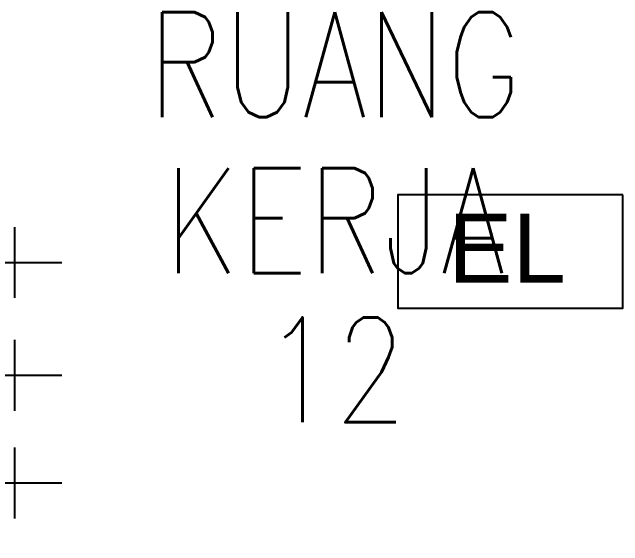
# Model space of a CAD drawing. Header units: inches. Extents: x -106706990 to 300603, y -86718466 to 1728185.
# Drawn here: x 132952 to 134408, y 21136 to 22409 of the extents above; entities that cross this region are included whole.
import ezdxf
from ezdxf.enums import TextEntityAlignment as Align

# ---------------------------------------------------------------- set-up
doc = ezdxf.new("R2010")
doc.units = ezdxf.units.IN
doc.header["$MEASUREMENT"] = 0
doc.linetypes.add('DASHED2', pattern=[0.375, 0.25, -0.125])
for name, color, linetype in [('A-ROOMSYM', 3, 'Continuous'), ('A-TXTBOMBA', 7, 'Continuous'), ('area', 3, 'Continuous'), ('ELECT', 6, 'Continuous'), ('elk_LAMPU', 6, 'Continuous')]:
    doc.layers.add(name, color=color, linetype=linetype)
doc.layers.get('area').off()
doc.layers.get('elk_LAMPU').off()
doc.styles.add('arial', font='arial.ttf')
doc.styles.add('style1', font='romans.shx', dxfattribs={"height": 750})

# ---------------------------------------------------------------- blocks, each defined once
blk = doc.blocks.new('Elight')
at = {"layer": 'A-TXTBOMBA', "color": 6}
blk.add_lwpolyline([(86606267.2, -1196730.5), (86605730.7, -1196730.5), (86605730.7, -1197000.7), (86606267.2, -1197000.7)], close=True, dxfattribs=at)
at = {"layer": 'A-TXTBOMBA', "color": 6, "style": 'arial'}
blk.add_text('EL', height=164.84, dxfattribs=at).set_placement((86605850.2, -1196940.4))
blk = doc.blocks.new('SOCKET(in)')
at = {"layer": 'ELECT', "color": 6}
for p, q in [((86605160, -1198079.2), (86605160, -1197854.2)), ((86605075.7, -1197966.7), (86605244.4, -1197966.7)), ((86605023.6, -1198269), (86605296.4, -1198269))]:
    blk.add_line(p, q, dxfattribs=at)
blk.add_arc((86605160, -1198215.6), 136.4, 336.9763, 203.0237, dxfattribs=at)

msp = doc.modelspace()

# ---------------------------------------------------------------- block references
at = {"layer": 'area'}
msp.add_blockref('Elight', (-86471859.3, 1218703.8), dxfattribs=at)
at = {"layer": 'elk_LAMPU', "color": 0, "linetype": 'DASHED2', "lineweight": 18, "rotation": 270}
for p in [(1330924, 86626972.1), (1330924, 86626702.7), (1330924, 86626445.8)]:
    msp.add_blockref('SOCKET(in)', p, dxfattribs=at)

# ---------------------------------------------------------------- texts
at = {"layer": 'A-ROOMSYM', "color": 8, "style": 'style1', "width": 0.8}
for s, p in [('RUANG', (133720.8, 22158.9)), ('KERJA', (133720.8, 21786.7)), ('12', (133720.8, 21430.9))]:
    msp.add_text(s, height=250, dxfattribs=at).set_placement(p, align=Align.CENTER)

doc.saveas('drawing.dxf')
